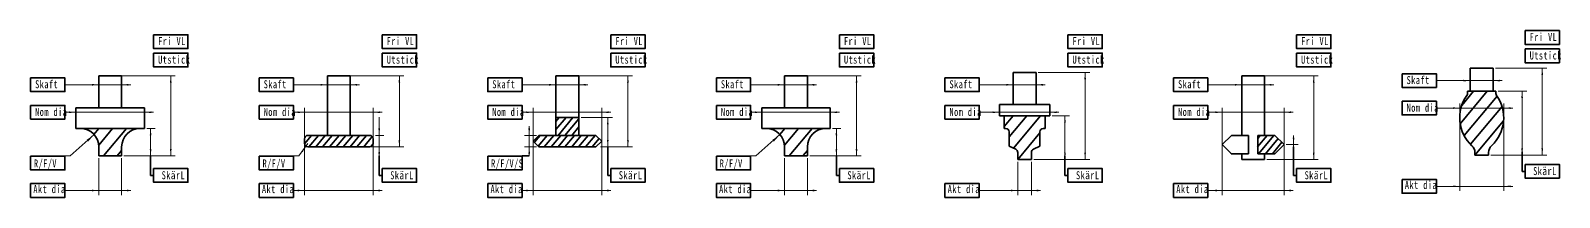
# Model space of a CAD drawing. Header units: millimetres. Extents: x -821 to 547, y -5 to 68.
# Drawn here: x -121 to 547, y -5 to 68 of the extents above; entities that cross this region are included whole.
import ezdxf

# ---------------------------------------------------------------- set-up
doc = ezdxf.new("R2010")
doc.units = ezdxf.units.MM
doc.layers.get('0').update_dxf_attribs({"lineweight": 35})
doc.layers.add('Dimension Layer', color=3, linetype='Continuous', lineweight=18)
doc.layers.add('Thick Solid Layer', color=7, linetype='Continuous', lineweight=35)
doc.styles.get("Standard").update_dxf_attribs({"font": '', "width": 0.667})
doc.styles.get('Standard').set_extended_font_data('simsun')
doc.dimstyles.get("Standard").update_dxf_attribs({"dimtxt": 3.5, "dimasz": 4, "dimexe": 2, "dimexo": 0, "dimtad": 1, "dimdsep": 46, "dimtxsty": 'Standard', "dimblk": '_CAXARROW', "dimcen": 0, "dimdle": 8, "dimazin": 2, "dimtfac": 0.707107, "dimtdec": 3, "dimtmove": 2, "dimatfit": 3, "dimfxl": 1, "dimfrac": 2, "dimtolj": 1, "dimarcsym": 1})

# ---------------------------------------------------------------- blocks, each defined once
blk = doc.blocks.new('*X2')
at = {"layer": 'Dimension Layer'}
for points in [[(-60.03, 48.24), (-59.65, 45.24), (-60.4, 45.24)], [(-60.03, 13.24), (-59.65, 16.24), (-60.4, 16.24)]]:
    blk.add_hatch(color=0, dxfattribs=at).paths.add_polyline_path(points, flags=0)
at = {"layer": 'Dimension Layer', "color": 0}
for p, q in [((-81.37, 48.24), (-58.03, 48.24)), ((-60.03, 48.24), (-60.03, 13.24)), ((-80.37, 13.24), (-58.03, 13.24))]:
    blk.add_line(p, q, dxfattribs=at)
at = {"layer": 'Dimension Layer', "color": 0, "insert": (-60.65, 44.93), "char_height": 3.5, "width": 7, "attachment_point": 5, "rotation": 90, "line_spacing_factor": 1.15057}
blk.add_mtext('\\T1.1; ', dxfattribs=at)
blk = doc.blocks.new('_CAXARROW')
blk.add_hatch(color=0).paths.add_polyline_path([(0, 0), (-1, 0.125), (-1, -0.125)], flags=0)
blk = doc.blocks.new('*X3')
at = {"layer": 'Dimension Layer'}
for points in [[(-91.52, 44.33), (-94.52, 44.7), (-94.52, 43.95)], [(-81.52, 44.33), (-78.52, 44.7), (-78.52, 43.95)]]:
    blk.add_hatch(color=0, dxfattribs=at).paths.add_polyline_path(points, flags=0)
at = {"layer": 'Dimension Layer', "color": 0}
for p, q in [((-106.36, 44.33), (-77.52, 44.33)), ((-91.52, 40.64), (-91.52, 46.33)), ((-81.52, 40.64), (-81.52, 46.33))]:
    blk.add_line(p, q, dxfattribs=at)
at = {"layer": 'Dimension Layer', "color": 0, "insert": (-106.36, 44.95), "char_height": 3.5, "width": 7, "attachment_point": 5, "line_spacing_factor": 1.15057}
blk.add_mtext('\\T1.1; ', dxfattribs=at)
blk = doc.blocks.new('*X4')
at = {"layer": 'Dimension Layer'}
for points in [[(-91.52, -1.84), (-94.52, -1.46), (-94.52, -2.21)], [(-81.52, -1.84), (-78.52, -1.46), (-78.52, -2.21)]]:
    blk.add_hatch(color=0, dxfattribs=at).paths.add_polyline_path(points, flags=0)
at = {"layer": 'Dimension Layer', "color": 0}
for p, q in [((-91.52, 12.24), (-91.52, -3.84)), ((-81.52, 12.24), (-81.52, -3.84)), ((-106.36, -1.84), (-77.52, -1.84))]:
    blk.add_line(p, q, dxfattribs=at)
at = {"layer": 'Dimension Layer', "color": 0, "insert": (-106.36, -1.21), "char_height": 3.5, "width": 7, "attachment_point": 5, "line_spacing_factor": 1.15057}
blk.add_mtext('\\T1.1; ', dxfattribs=at)
blk = doc.blocks.new('*X5')
at = {"layer": 'Dimension Layer'}
for points in [[(-68.85, 25.24), (-69.22, 22.24), (-68.47, 22.24)], [(-68.85, 13.24), (-69.22, 16.24), (-68.47, 16.24)]]:
    blk.add_hatch(color=0, dxfattribs=at).paths.add_polyline_path(points, flags=0)
at = {"layer": 'Dimension Layer', "color": 0}
for p, q in [((-70.52, 25.24), (-66.85, 25.24)), ((-68.85, 13.24), (-68.85, 25.24)), ((-80.52, 13.24), (-66.85, 13.24))]:
    blk.add_line(p, q, dxfattribs=at)
at = {"layer": 'Dimension Layer', "color": 0, "insert": (-69.47, 19.24), "char_height": 3.5, "width": 7, "attachment_point": 5, "rotation": 90, "line_spacing_factor": 1.15057}
blk.add_mtext('\\T1.1; ', dxfattribs=at)
blk = doc.blocks.new('*X11')
at = {"layer": 'Dimension Layer'}
for points in [[(-101.52, 32.33), (-104.52, 32.7), (-104.52, 31.95)], [(-71.52, 32.33), (-68.52, 32.7), (-68.52, 31.95)]]:
    blk.add_hatch(color=0, dxfattribs=at).paths.add_polyline_path(points, flags=0)
at = {"layer": 'Dimension Layer', "color": 0}
for p, q in [((-101.52, 31.24), (-101.52, 34.33)), ((-71.52, 31.24), (-71.52, 34.33)), ((-106.36, 32.33), (-67.52, 32.33))]:
    blk.add_line(p, q, dxfattribs=at)
at = {"layer": 'Dimension Layer', "color": 0, "insert": (-106.36, 32.95), "char_height": 3.5, "width": 7, "attachment_point": 5, "line_spacing_factor": 1.15057}
blk.add_mtext('\\T1.1; ', dxfattribs=at)
blk = doc.blocks.new('*X12')
at = {"layer": 'Dimension Layer'}
blk.add_hatch(color=0, dxfattribs=at).paths.add_polyline_path([(-93.53, 22.55), (-96.19, 19.52), (-96.85, 20.27)], flags=0)
at = {"layer": 'Dimension Layer', "color": 0}
for p, q in [((-93.53, 22.55), (-104.03, 13.24)), ((-104.03, 13.24), (-106.37, 13.24))]:
    blk.add_line(p, q, dxfattribs=at)
blk = doc.blocks.new('*X13')
at = {"layer": 'Dimension Layer'}
for points in [[(39.97, 48.24), (40.35, 45.24), (39.6, 45.24)], [(39.97, 17.24), (40.35, 20.24), (39.6, 20.24)]]:
    blk.add_hatch(color=0, dxfattribs=at).paths.add_polyline_path(points, flags=0)
at = {"layer": 'Dimension Layer', "color": 0}
for p, q in [((18.63, 48.24), (41.97, 48.24)), ((39.97, 48.24), (39.97, 17.24)), ((27.98, 17.24), (41.97, 17.24))]:
    blk.add_line(p, q, dxfattribs=at)
at = {"layer": 'Dimension Layer', "color": 0, "insert": (39.35, 44.93), "char_height": 3.5, "width": 7, "attachment_point": 5, "rotation": 90, "line_spacing_factor": 1.15057}
blk.add_mtext('\\T1.1; ', dxfattribs=at)
blk = doc.blocks.new('*X14')
at = {"layer": 'Dimension Layer'}
for points in [[(8.48, 44.33), (5.48, 44.7), (5.48, 43.95)], [(18.48, 44.33), (21.48, 44.7), (21.48, 43.95)]]:
    blk.add_hatch(color=0, dxfattribs=at).paths.add_polyline_path(points, flags=0)
at = {"layer": 'Dimension Layer', "color": 0}
for p, q in [((-6.36, 44.33), (22.48, 44.33)), ((8.48, 40.64), (8.48, 46.33)), ((18.48, 40.64), (18.48, 46.33))]:
    blk.add_line(p, q, dxfattribs=at)
at = {"layer": 'Dimension Layer', "color": 0, "insert": (-6.36, 44.95), "char_height": 3.5, "width": 7, "attachment_point": 5, "line_spacing_factor": 1.15057}
blk.add_mtext('\\T1.1; ', dxfattribs=at)
blk = doc.blocks.new('*X15')
at = {"layer": 'Dimension Layer'}
for points in [[(31.15, 22.24), (30.78, 25.24), (31.53, 25.24)], [(31.15, 17.24), (30.78, 14.24), (31.53, 14.24)]]:
    blk.add_hatch(color=0, dxfattribs=at).paths.add_polyline_path(points, flags=0)
at = {"layer": 'Dimension Layer', "color": 0}
for p, q in [((31.15, 9.24), (31.15, 30.24)), ((29.48, 22.24), (33.15, 22.24)), ((27.98, 17.24), (33.15, 17.24))]:
    blk.add_line(p, q, dxfattribs=at)
at = {"layer": 'Dimension Layer', "color": 0, "insert": (30.53, 19.74), "char_height": 3.5, "width": 7, "attachment_point": 5, "rotation": 90, "line_spacing_factor": 1.15057}
blk.add_mtext('\\T1.1; ', dxfattribs=at)
blk = doc.blocks.new('*X16')
at = {"layer": 'Dimension Layer'}
for points in [[(-1.52, 32.33), (-4.52, 32.7), (-4.52, 31.95)], [(28.48, 32.33), (31.48, 32.7), (31.48, 31.95)]]:
    blk.add_hatch(color=0, dxfattribs=at).paths.add_polyline_path(points, flags=0)
at = {"layer": 'Dimension Layer', "color": 0}
for p, q in [((-1.52, 17.74), (-1.52, 34.33)), ((28.48, 17.74), (28.48, 34.33)), ((-6.36, 32.33), (32.48, 32.33))]:
    blk.add_line(p, q, dxfattribs=at)
at = {"layer": 'Dimension Layer', "color": 0, "insert": (-6.36, 32.95), "char_height": 3.5, "width": 7, "attachment_point": 5, "line_spacing_factor": 1.15057}
blk.add_mtext('\\T1.1; ', dxfattribs=at)
blk = doc.blocks.new('*X18')
at = {"layer": 'Dimension Layer'}
for points in [[(-1.52, -1.84), (-4.52, -1.46), (-4.52, -2.21)], [(28.48, -1.84), (31.48, -1.46), (31.48, -2.21)]]:
    blk.add_hatch(color=0, dxfattribs=at).paths.add_polyline_path(points, flags=0)
at = {"layer": 'Dimension Layer', "color": 0}
for p, q in [((-1.52, 17.74), (-1.52, -3.84)), ((28.48, 17.74), (28.48, -3.84)), ((-6.36, -1.84), (32.48, -1.84))]:
    blk.add_line(p, q, dxfattribs=at)
at = {"layer": 'Dimension Layer', "color": 0, "insert": (-6.36, -1.21), "char_height": 3.5, "width": 7, "attachment_point": 5, "line_spacing_factor": 1.15057}
blk.add_mtext('\\T1.1; ', dxfattribs=at)
blk = doc.blocks.new('*X19')
at = {"layer": 'Dimension Layer'}
blk.add_hatch(color=0, dxfattribs=at).paths.add_polyline_path([(-0.89, 17.52), (-2.95, 15.31), (-2.34, 14.87)], flags=0)
at = {"layer": 'Dimension Layer', "color": 0}
for q in [(-0.02, 18.74), (-6.3, 13.24)]:
    blk.add_line((-3.97, 13.24), q, dxfattribs=at)
blk = doc.blocks.new('*X20')
at = {"layer": 'Dimension Layer'}
for points in [[(139.97, 48.24), (140.35, 45.24), (139.6, 45.24)], [(139.97, 17.24), (140.35, 20.24), (139.6, 20.24)]]:
    blk.add_hatch(color=0, dxfattribs=at).paths.add_polyline_path(points, flags=0)
at = {"layer": 'Dimension Layer', "color": 0}
for p, q in [((118.63, 48.24), (141.97, 48.24)), ((139.97, 48.24), (139.97, 17.24)), ((127.98, 17.24), (141.97, 17.24))]:
    blk.add_line(p, q, dxfattribs=at)
at = {"layer": 'Dimension Layer', "color": 0, "insert": (139.35, 44.93), "char_height": 3.5, "width": 7, "attachment_point": 5, "rotation": 90, "line_spacing_factor": 1.15057}
blk.add_mtext('\\T1.1; ', dxfattribs=at)
blk = doc.blocks.new('*X21')
at = {"layer": 'Dimension Layer'}
for points in [[(108.48, 44.33), (105.48, 44.7), (105.48, 43.95)], [(118.48, 44.33), (121.48, 44.7), (121.48, 43.95)]]:
    blk.add_hatch(color=0, dxfattribs=at).paths.add_polyline_path(points, flags=0)
at = {"layer": 'Dimension Layer', "color": 0}
for p, q in [((93.64, 44.33), (122.48, 44.33)), ((108.48, 40.64), (108.48, 46.33)), ((118.48, 40.64), (118.48, 46.33))]:
    blk.add_line(p, q, dxfattribs=at)
at = {"layer": 'Dimension Layer', "color": 0, "insert": (93.64, 44.95), "char_height": 3.5, "width": 7, "attachment_point": 5, "line_spacing_factor": 1.15057}
blk.add_mtext('\\T1.1; ', dxfattribs=at)
blk = doc.blocks.new('*X22')
at = {"layer": 'Dimension Layer'}
for points in [[(131.15, 30.03), (130.78, 27.03), (131.53, 27.03)], [(131.15, 17.24), (130.78, 20.24), (131.53, 20.24)]]:
    blk.add_hatch(color=0, dxfattribs=at).paths.add_polyline_path(points, flags=0)
at = {"layer": 'Dimension Layer', "color": 0}
for p, q in [((119.48, 30.03), (133.15, 30.03)), ((131.15, 17.24), (131.15, 30.03)), ((127.98, 17.24), (133.15, 17.24))]:
    blk.add_line(p, q, dxfattribs=at)
at = {"layer": 'Dimension Layer', "color": 0, "insert": (130.53, 23.63), "char_height": 3.5, "width": 7, "attachment_point": 5, "rotation": 90, "line_spacing_factor": 1.15057}
blk.add_mtext('\\T1.1; ', dxfattribs=at)
blk = doc.blocks.new('*X23')
at = {"layer": 'Dimension Layer'}
for points in [[(98.48, 32.33), (95.48, 32.7), (95.48, 31.95)], [(128.48, 32.33), (131.48, 32.7), (131.48, 31.95)]]:
    blk.add_hatch(color=0, dxfattribs=at).paths.add_polyline_path(points, flags=0)
at = {"layer": 'Dimension Layer', "color": 0}
for p, q in [((98.48, 16.74), (98.48, 34.33)), ((128.48, 16.74), (128.48, 34.33)), ((93.64, 32.33), (132.48, 32.33))]:
    blk.add_line(p, q, dxfattribs=at)
at = {"layer": 'Dimension Layer', "color": 0, "insert": (93.64, 32.95), "char_height": 3.5, "width": 7, "attachment_point": 5, "line_spacing_factor": 1.15057}
blk.add_mtext('\\T1.1; ', dxfattribs=at)
blk = doc.blocks.new('*X24')
at = {"layer": 'Dimension Layer'}
for points in [[(98.48, -1.84), (95.48, -1.46), (95.48, -2.21)], [(128.48, -1.84), (131.48, -1.46), (131.48, -2.21)]]:
    blk.add_hatch(color=0, dxfattribs=at).paths.add_polyline_path(points, flags=0)
at = {"layer": 'Dimension Layer', "color": 0}
for p, q in [((98.48, 18.74), (98.48, -3.84)), ((128.48, 18.74), (128.48, -3.84)), ((93.64, -1.84), (132.48, -1.84))]:
    blk.add_line(p, q, dxfattribs=at)
at = {"layer": 'Dimension Layer', "color": 0, "insert": (93.64, -1.21), "char_height": 3.5, "width": 7, "attachment_point": 5, "line_spacing_factor": 1.15057}
blk.add_mtext('\\T1.1; ', dxfattribs=at)
blk = doc.blocks.new('*X25')
at = {"layer": 'Dimension Layer'}
for points in [[(96.78, 22.24), (96.41, 25.24), (97.16, 25.24)], [(96.78, 17.24), (96.41, 14.24), (97.16, 14.24)]]:
    blk.add_hatch(color=0, dxfattribs=at).paths.add_polyline_path(points, flags=0)
at = {"layer": 'Dimension Layer', "color": 0}
for p, q in [((99.98, 22.24), (94.78, 22.24)), ((96.78, 13.24), (96.78, 26.24)), ((99.98, 17.24), (94.78, 17.24))]:
    blk.add_line(p, q, dxfattribs=at)
at = {"layer": 'Dimension Layer', "color": 0, "insert": (96.16, 19.74), "char_height": 3.5, "width": 7, "attachment_point": 5, "rotation": 90, "line_spacing_factor": 1.15057}
blk.add_mtext('\\T1.1; ', dxfattribs=at)
blk = doc.blocks.new('*X50')
at = {"layer": 'Dimension Layer'}
for points in [[(239.97, 48.24), (240.35, 45.24), (239.6, 45.24)], [(239.97, 13.24), (240.35, 16.24), (239.6, 16.24)]]:
    blk.add_hatch(color=0, dxfattribs=at).paths.add_polyline_path(points, flags=0)
at = {"layer": 'Dimension Layer', "color": 0}
for p, q in [((218.63, 48.24), (241.97, 48.24)), ((239.97, 48.24), (239.97, 13.24)), ((219.63, 13.24), (241.97, 13.24))]:
    blk.add_line(p, q, dxfattribs=at)
at = {"layer": 'Dimension Layer', "color": 0, "insert": (239.35, 44.93), "char_height": 3.5, "width": 7, "attachment_point": 5, "rotation": 90, "line_spacing_factor": 1.15057}
blk.add_mtext('\\T1.1; ', dxfattribs=at)
blk = doc.blocks.new('*X51')
at = {"layer": 'Dimension Layer'}
for points in [[(208.48, 44.33), (205.48, 44.7), (205.48, 43.95)], [(218.48, 44.33), (221.48, 44.7), (221.48, 43.95)]]:
    blk.add_hatch(color=0, dxfattribs=at).paths.add_polyline_path(points, flags=0)
at = {"layer": 'Dimension Layer', "color": 0}
for p, q in [((193.64, 44.33), (222.48, 44.33)), ((208.48, 40.64), (208.48, 46.33)), ((218.48, 40.64), (218.48, 46.33))]:
    blk.add_line(p, q, dxfattribs=at)
at = {"layer": 'Dimension Layer', "color": 0, "insert": (193.64, 44.95), "char_height": 3.5, "width": 7, "attachment_point": 5, "line_spacing_factor": 1.15057}
blk.add_mtext('\\T1.1; ', dxfattribs=at)
blk = doc.blocks.new('*X52')
at = {"layer": 'Dimension Layer'}
for points in [[(208.48, -1.84), (205.48, -1.46), (205.48, -2.21)], [(218.48, -1.84), (221.48, -1.46), (221.48, -2.21)]]:
    blk.add_hatch(color=0, dxfattribs=at).paths.add_polyline_path(points, flags=0)
at = {"layer": 'Dimension Layer', "color": 0}
for p, q in [((208.48, 12.24), (208.48, -3.84)), ((218.48, 12.24), (218.48, -3.84)), ((193.64, -1.84), (222.48, -1.84))]:
    blk.add_line(p, q, dxfattribs=at)
at = {"layer": 'Dimension Layer', "color": 0, "insert": (193.64, -1.21), "char_height": 3.5, "width": 7, "attachment_point": 5, "line_spacing_factor": 1.15057}
blk.add_mtext('\\T1.1; ', dxfattribs=at)
blk = doc.blocks.new('*X53')
at = {"layer": 'Dimension Layer'}
for points in [[(231.15, 25.24), (230.78, 22.24), (231.53, 22.24)], [(231.15, 13.24), (230.78, 16.24), (231.53, 16.24)]]:
    blk.add_hatch(color=0, dxfattribs=at).paths.add_polyline_path(points, flags=0)
at = {"layer": 'Dimension Layer', "color": 0}
for p, q in [((229.48, 25.24), (233.15, 25.24)), ((231.15, 13.24), (231.15, 25.24)), ((219.48, 13.24), (233.15, 13.24))]:
    blk.add_line(p, q, dxfattribs=at)
at = {"layer": 'Dimension Layer', "color": 0, "insert": (230.53, 19.24), "char_height": 3.5, "width": 7, "attachment_point": 5, "rotation": 90, "line_spacing_factor": 1.15057}
blk.add_mtext('\\T1.1; ', dxfattribs=at)
blk = doc.blocks.new('*X54')
at = {"layer": 'Dimension Layer'}
for points in [[(198.48, 32.33), (195.48, 32.7), (195.48, 31.95)], [(228.48, 32.33), (231.48, 32.7), (231.48, 31.95)]]:
    blk.add_hatch(color=0, dxfattribs=at).paths.add_polyline_path(points, flags=0)
at = {"layer": 'Dimension Layer', "color": 0}
for p, q in [((198.48, 31.24), (198.48, 34.33)), ((228.48, 31.24), (228.48, 34.33)), ((193.64, 32.33), (232.48, 32.33))]:
    blk.add_line(p, q, dxfattribs=at)
at = {"layer": 'Dimension Layer', "color": 0, "insert": (193.64, 32.95), "char_height": 3.5, "width": 7, "attachment_point": 5, "line_spacing_factor": 1.15057}
blk.add_mtext('\\T1.1; ', dxfattribs=at)
blk = doc.blocks.new('*X55')
at = {"layer": 'Dimension Layer'}
blk.add_hatch(color=0, dxfattribs=at).paths.add_polyline_path([(206.47, 22.55), (203.81, 19.52), (203.15, 20.27)], flags=0)
at = {"layer": 'Dimension Layer', "color": 0}
for p, q in [((206.47, 22.55), (195.97, 13.24)), ((195.97, 13.24), (193.63, 13.24))]:
    blk.add_line(p, q, dxfattribs=at)
blk = doc.blocks.new('*X68')
at = {"layer": 'Dimension Layer'}
for points in [[(339.97, 49.74), (340.35, 46.74), (339.6, 46.74)], [(339.97, 11.74), (340.35, 14.74), (339.6, 14.74)]]:
    blk.add_hatch(color=0, dxfattribs=at).paths.add_polyline_path(points, flags=0)
at = {"layer": 'Dimension Layer', "color": 0}
for p, q in [((319.48, 49.74), (341.97, 49.74)), ((339.97, 49.74), (339.97, 11.74)), ((317.48, 11.74), (341.97, 11.74))]:
    blk.add_line(p, q, dxfattribs=at)
at = {"layer": 'Dimension Layer', "color": 0, "insert": (339.35, 44.93), "char_height": 3.5, "width": 7, "attachment_point": 5, "rotation": 90, "line_spacing_factor": 1.15057}
blk.add_mtext('\\T1.1; ', dxfattribs=at)
blk = doc.blocks.new('*X69')
at = {"layer": 'Dimension Layer'}
for points in [[(308.48, 44.33), (305.48, 44.7), (305.48, 43.95)], [(318.48, 44.33), (321.48, 44.7), (321.48, 43.95)]]:
    blk.add_hatch(color=0, dxfattribs=at).paths.add_polyline_path(points, flags=0)
at = {"layer": 'Dimension Layer', "color": 0}
for p, q in [((293.64, 44.33), (322.48, 44.33)), ((308.48, 40.64), (308.48, 46.33)), ((318.48, 40.64), (318.48, 46.33))]:
    blk.add_line(p, q, dxfattribs=at)
at = {"layer": 'Dimension Layer', "color": 0, "insert": (293.64, 44.95), "char_height": 3.5, "width": 7, "attachment_point": 5, "line_spacing_factor": 1.15057}
blk.add_mtext('\\T1.1; ', dxfattribs=at)
blk = doc.blocks.new('*X70')
at = {"layer": 'Dimension Layer'}
for points in [[(310.48, -1.84), (307.48, -1.46), (307.48, -2.21)], [(316.48, -1.84), (319.48, -1.46), (319.48, -2.21)]]:
    blk.add_hatch(color=0, dxfattribs=at).paths.add_polyline_path(points, flags=0)
at = {"layer": 'Dimension Layer', "color": 0}
for p, q in [((310.48, 10.74), (310.48, -3.84)), ((316.48, 10.74), (316.48, -3.84)), ((293.64, -1.84), (320.48, -1.84))]:
    blk.add_line(p, q, dxfattribs=at)
at = {"layer": 'Dimension Layer', "color": 0, "insert": (293.64, -1.21), "char_height": 3.5, "width": 7, "attachment_point": 5, "line_spacing_factor": 1.15057}
blk.add_mtext('\\T1.1; ', dxfattribs=at)
blk = doc.blocks.new('*X71')
at = {"layer": 'Dimension Layer'}
for points in [[(331.15, 30.74), (330.78, 27.74), (331.53, 27.74)], [(331.15, 11.74), (330.78, 14.74), (331.53, 14.74)]]:
    blk.add_hatch(color=0, dxfattribs=at).paths.add_polyline_path(points, flags=0)
at = {"layer": 'Dimension Layer', "color": 0}
for p, q in [((325.48, 30.74), (333.15, 30.74)), ((331.15, 11.74), (331.15, 30.74)), ((317.48, 11.74), (333.15, 11.74))]:
    blk.add_line(p, q, dxfattribs=at)
at = {"layer": 'Dimension Layer', "color": 0, "insert": (330.53, 21.24), "char_height": 3.5, "width": 7, "attachment_point": 5, "rotation": 90, "line_spacing_factor": 1.15057}
blk.add_mtext('\\T1.1; ', dxfattribs=at)
blk = doc.blocks.new('*X72')
at = {"layer": 'Dimension Layer'}
for points in [[(302.48, 32.33), (299.48, 32.7), (299.48, 31.95)], [(324.48, 32.33), (327.48, 32.7), (327.48, 31.95)]]:
    blk.add_hatch(color=0, dxfattribs=at).paths.add_polyline_path(points, flags=0)
at = {"layer": 'Dimension Layer', "color": 0}
for p, q in [((302.48, 32.74), (302.48, 34.33)), ((324.48, 32.74), (324.48, 34.33)), ((293.64, 32.33), (328.48, 32.33))]:
    blk.add_line(p, q, dxfattribs=at)
at = {"layer": 'Dimension Layer', "color": 0, "insert": (293.64, 32.95), "char_height": 3.5, "width": 7, "attachment_point": 5, "line_spacing_factor": 1.15057}
blk.add_mtext('\\T1.1; ', dxfattribs=at)
blk = doc.blocks.new('*X73')
at = {"layer": 'Dimension Layer'}
for points in [[(539.96, 51.56), (540.33, 48.56), (539.58, 48.56)], [(539.96, 13.56), (540.33, 16.56), (539.58, 16.56)]]:
    blk.add_hatch(color=0, dxfattribs=at).paths.add_polyline_path(points, flags=0)
at = {"layer": 'Dimension Layer', "color": 0}
for p, q in [((519.47, 51.56), (541.96, 51.56)), ((539.96, 51.56), (539.96, 13.56)), ((517.47, 13.56), (541.96, 13.56))]:
    blk.add_line(p, q, dxfattribs=at)
at = {"layer": 'Dimension Layer', "color": 0, "insert": (539.33, 46.74), "char_height": 3.5, "width": 7, "attachment_point": 5, "rotation": 90, "line_spacing_factor": 1.15057}
blk.add_mtext('\\T1.1; ', dxfattribs=at)
blk = doc.blocks.new('*X74')
at = {"layer": 'Dimension Layer'}
for points in [[(508.47, 46.15), (505.47, 46.52), (505.47, 45.77)], [(518.47, 46.15), (521.47, 46.52), (521.47, 45.77)]]:
    blk.add_hatch(color=0, dxfattribs=at).paths.add_polyline_path(points, flags=0)
at = {"layer": 'Dimension Layer', "color": 0}
for p, q in [((508.47, 42.46), (508.47, 48.15)), ((518.47, 42.46), (518.47, 48.15)), ((493.63, 46.15), (522.47, 46.15))]:
    blk.add_line(p, q, dxfattribs=at)
at = {"layer": 'Dimension Layer', "color": 0, "insert": (493.63, 46.77), "char_height": 3.5, "width": 7, "attachment_point": 5, "line_spacing_factor": 1.15057}
blk.add_mtext('\\T1.1; ', dxfattribs=at)
blk = doc.blocks.new('*X75')
at = {"layer": 'Dimension Layer'}
for points in [[(503.83, -0.02), (500.83, 0.36), (500.83, -0.39)], [(523.11, -0.02), (526.11, 0.36), (526.11, -0.39)]]:
    blk.add_hatch(color=0, dxfattribs=at).paths.add_polyline_path(points, flags=0)
at = {"layer": 'Dimension Layer', "color": 0}
for p, q in [((503.83, 28.95), (503.83, -2.02)), ((523.11, 28.95), (523.11, -2.02)), ((493.63, -0.02), (527.11, -0.02))]:
    blk.add_line(p, q, dxfattribs=at)
at = {"layer": 'Dimension Layer', "color": 0, "insert": (493.63, 0.61), "char_height": 3.5, "width": 7, "attachment_point": 5, "line_spacing_factor": 1.15057}
blk.add_mtext('\\T1.1; ', dxfattribs=at)
blk = doc.blocks.new('*X76')
at = {"layer": 'Dimension Layer'}
for points in [[(531.14, 41.51), (530.76, 38.51), (531.51, 38.51)], [(531.14, 13.56), (530.76, 16.56), (531.51, 16.56)]]:
    blk.add_hatch(color=0, dxfattribs=at).paths.add_polyline_path(points, flags=0)
at = {"layer": 'Dimension Layer', "color": 0}
for p, q in [((520.68, 41.51), (533.14, 41.51)), ((531.14, 13.56), (531.14, 41.51)), ((517.47, 13.56), (533.14, 13.56))]:
    blk.add_line(p, q, dxfattribs=at)
at = {"layer": 'Dimension Layer', "color": 0, "insert": (530.51, 27.53), "char_height": 3.5, "width": 7, "attachment_point": 5, "rotation": 90, "line_spacing_factor": 1.15057}
blk.add_mtext('\\T1.1; ', dxfattribs=at)
blk = doc.blocks.new('*X77')
at = {"layer": 'Dimension Layer'}
for points in [[(503.83, 34.15), (500.83, 34.52), (500.83, 33.77)], [(523.11, 34.15), (526.11, 34.52), (526.11, 33.77)]]:
    blk.add_hatch(color=0, dxfattribs=at).paths.add_polyline_path(points, flags=0)
at = {"layer": 'Dimension Layer', "color": 0}
for p, q in [((493.63, 34.15), (527.11, 34.15)), ((503.83, 26.95), (503.83, 36.15)), ((523.11, 25.95), (523.11, 36.15))]:
    blk.add_line(p, q, dxfattribs=at)
at = {"layer": 'Dimension Layer', "color": 0, "insert": (493.63, 34.77), "char_height": 3.5, "width": 7, "attachment_point": 5, "line_spacing_factor": 1.15057}
blk.add_mtext('\\T1.1; ', dxfattribs=at)
blk = doc.blocks.new('*X78')
at = {"layer": 'Dimension Layer'}
for points in [[(439.97, 48.24), (440.35, 45.24), (439.6, 45.24)], [(439.97, 11.74), (440.35, 14.74), (439.6, 14.74)]]:
    blk.add_hatch(color=0, dxfattribs=at).paths.add_polyline_path(points, flags=0)
at = {"layer": 'Dimension Layer', "color": 0}
for p, q in [((418.63, 48.24), (441.97, 48.24)), ((439.97, 48.24), (439.97, 11.74)), ((419.48, 11.74), (441.97, 11.74))]:
    blk.add_line(p, q, dxfattribs=at)
at = {"layer": 'Dimension Layer', "color": 0, "insert": (439.35, 44.93), "char_height": 3.5, "width": 7, "attachment_point": 5, "rotation": 90, "line_spacing_factor": 1.15057}
blk.add_mtext('\\T1.1; ', dxfattribs=at)
blk = doc.blocks.new('*X79')
at = {"layer": 'Dimension Layer'}
for points in [[(408.48, 44.33), (405.48, 44.7), (405.48, 43.95)], [(418.48, 44.33), (421.48, 44.7), (421.48, 43.95)]]:
    blk.add_hatch(color=0, dxfattribs=at).paths.add_polyline_path(points, flags=0)
at = {"layer": 'Dimension Layer', "color": 0}
for p, q in [((393.64, 44.33), (422.48, 44.33)), ((408.48, 40.64), (408.48, 46.33)), ((418.48, 40.64), (418.48, 46.33))]:
    blk.add_line(p, q, dxfattribs=at)
at = {"layer": 'Dimension Layer', "color": 0, "insert": (393.64, 44.95), "char_height": 3.5, "width": 7, "attachment_point": 5, "line_spacing_factor": 1.15057}
blk.add_mtext('\\T1.1; ', dxfattribs=at)
blk = doc.blocks.new('*X80')
at = {"layer": 'Dimension Layer'}
for points in [[(431.15, 18.24), (430.78, 21.24), (431.53, 21.24)], [(431.15, 11.74), (430.78, 8.74), (431.53, 8.74)]]:
    blk.add_hatch(color=0, dxfattribs=at).paths.add_polyline_path(points, flags=0)
at = {"layer": 'Dimension Layer', "color": 0}
for p, q in [((431.15, 7.74), (431.15, 22.24)), ((427.98, 18.24), (433.15, 18.24)), ((419.48, 11.74), (433.15, 11.74))]:
    blk.add_line(p, q, dxfattribs=at)
at = {"layer": 'Dimension Layer', "color": 0, "insert": (430.53, 14.99), "char_height": 3.5, "width": 7, "attachment_point": 5, "rotation": 90, "line_spacing_factor": 1.15057}
blk.add_mtext('\\T1.1; ', dxfattribs=at)
blk = doc.blocks.new('*X81')
at = {"layer": 'Dimension Layer'}
for points in [[(399.98, 32.33), (396.98, 32.7), (396.98, 31.95)], [(426.98, 32.33), (429.98, 32.7), (429.98, 31.95)]]:
    blk.add_hatch(color=0, dxfattribs=at).paths.add_polyline_path(points, flags=0)
at = {"layer": 'Dimension Layer', "color": 0}
for p, q in [((399.98, 15.24), (399.98, 34.33)), ((426.98, 15.24), (426.98, 34.33)), ((393.64, 32.33), (430.98, 32.33))]:
    blk.add_line(p, q, dxfattribs=at)
at = {"layer": 'Dimension Layer', "color": 0, "insert": (393.64, 32.95), "char_height": 3.5, "width": 7, "attachment_point": 5, "line_spacing_factor": 1.15057}
blk.add_mtext('\\T1.1; ', dxfattribs=at)
blk = doc.blocks.new('*X82')
at = {"layer": 'Dimension Layer'}
for points in [[(399.98, -1.84), (396.98, -1.46), (396.98, -2.21)], [(426.98, -1.84), (429.98, -1.46), (429.98, -2.21)]]:
    blk.add_hatch(color=0, dxfattribs=at).paths.add_polyline_path(points, flags=0)
at = {"layer": 'Dimension Layer', "color": 0}
for p, q in [((399.98, 17.24), (399.98, -3.84)), ((426.98, 17.24), (426.98, -3.84)), ((393.64, -1.84), (430.98, -1.84))]:
    blk.add_line(p, q, dxfattribs=at)
at = {"layer": 'Dimension Layer', "color": 0, "insert": (393.64, -1.21), "char_height": 3.5, "width": 7, "attachment_point": 5, "line_spacing_factor": 1.15057}
blk.add_mtext('\\T1.1; ', dxfattribs=at)

msp = doc.modelspace()

# ---------------------------------------------------------------- linework, layer by layer
at = {"layer": 'Thick Solid Layer'}
for p, q in [((-91.515, 48.242), (-81.515, 48.242)), ((-91.515, 48.242), (-91.515, 34.242)), ((-81.515, 48.242), (-81.515, 34.242)), ((8.485, 48.242), (18.485, 48.242)), ((8.485, 48.242), (8.485, 22.242)), ((18.485, 48.242), (18.485, 22.242)), ((108.485, 48.242), (118.485, 48.242)), ((108.485, 48.242), (108.485, 22.242)), ((118.485, 48.242), (118.485, 22.242)), ((208.485, 48.242), (218.485, 48.242)), ((208.485, 48.242), (208.485, 34.242)), ((218.485, 48.242), (218.485, 34.242)), ((308.485, 49.742), (318.485, 49.742)), ((308.485, 49.742), (308.485, 35.742)), ((318.485, 49.742), (318.485, 35.742)), ((408.485, 48.242), (418.485, 48.242)), ((408.485, 48.242), (408.485, 22.242)), ((418.485, 48.242), (418.485, 22.242)), ((508.468, 51.56), (518.468, 51.56)), ((508.468, 51.56), (508.468, 41.509)), ((518.468, 51.56), (518.468, 41.509)), ((515.92, 41.509), (504.035, 27.345)), ((509.92, 41.509), (504.708, 35.297)), ((519.679, 41.509), (507.257, 41.509)), ((507.257, 40.588), (507.257, 41.509)), ((519.679, 40.588), (519.679, 41.509)), ((-101.515, 34.242), (-71.515, 34.242)), ((-101.515, 25.242), (-101.515, 34.242)), ((-71.515, 25.242), (-71.515, 34.242)), ((198.485, 34.242), (228.485, 34.242)), ((198.485, 25.242), (198.485, 34.242)), ((228.485, 25.242), (228.485, 34.242)), ((302.485, 35.742), (324.485, 35.742)), ((302.485, 30.742), (302.485, 35.742)), ((324.485, 30.742), (324.485, 35.742)), ((520.167, 39.42), (505.729, 22.214)), ((522.362, 34.885), (508.499, 18.364)), ((108.485, 30.027), (118.485, 30.027)), ((112.917, 30.027), (108.485, 24.745)), ((109.917, 30.027), (108.485, 28.32)), ((115.917, 30.027), (109.385, 22.242)), ((118.485, 29.512), (112.385, 22.242)), ((302.485, 30.742), (324.485, 30.742)), ((308.427, 30.742), (304.485, 26.043)), ((304.485, 25.242), (304.485, 30.742)), ((314.427, 30.742), (306.783, 21.632)), ((320.427, 30.742), (308.599, 16.646)), ((322.485, 25.242), (322.485, 30.742)), ((523.047, 28.551), (510.468, 13.56)), ((-99.515, 25.242), (-101.515, 25.242)), ((-101.515, 25.242), (-71.515, 25.242)), ((-97.446, 25.242), (-97.634, 25.018)), ((-91.446, 25.242), (-93.621, 22.651)), ((-85.446, 25.242), (-91.549, 17.97)), ((-79.446, 25.242), (-89.515, 13.242)), ((-73.515, 25.242), (-71.515, 25.242)), ((-1.515, 18.742), (-1.515, 20.742)), ((1.58, 22.242), (-1.505, 18.566)), ((-0.015, 22.242), (26.985, 22.242)), ((4.58, 22.242), (0.385, 17.242)), ((7.58, 22.242), (3.385, 17.242)), ((10.58, 22.242), (6.385, 17.242)), ((13.58, 22.242), (9.385, 17.242)), ((16.58, 22.242), (12.385, 17.242)), ((19.58, 22.242), (15.385, 17.242)), ((22.58, 22.242), (18.385, 17.242)), ((25.58, 22.242), (21.385, 17.242)), ((28.132, 21.708), (24.385, 17.242)), ((28.485, 18.742), (28.485, 20.742)), ((98.485, 19.742), (100.985, 22.242)), ((101.58, 22.242), (99.027, 19.2)), ((104.58, 22.242), (100.658, 17.569)), ((100.985, 22.242), (125.985, 22.242)), ((107.58, 22.242), (103.385, 17.242)), ((110.58, 22.242), (106.385, 17.242)), ((113.58, 22.242), (109.385, 17.242)), ((116.58, 22.242), (112.385, 17.242)), ((118.485, 25.937), (115.385, 22.242)), ((119.58, 22.242), (115.385, 17.242)), ((122.58, 22.242), (118.385, 17.242)), ((125.58, 22.242), (121.385, 17.242)), ((127.396, 20.831), (124.385, 17.242)), ((128.485, 19.742), (125.985, 22.242)), ((200.485, 25.242), (198.485, 25.242)), ((198.485, 25.242), (228.485, 25.242)), ((202.554, 25.242), (202.366, 25.018)), ((208.554, 25.242), (206.379, 22.651)), ((214.554, 25.242), (208.451, 17.97)), ((220.554, 25.242), (210.485, 13.242)), ((226.485, 25.242), (228.485, 25.242)), ((304.485, 25.242), (305.283, 25.242)), ((306.783, 23.742), (306.783, 17.516)), ((320.186, 23.304), (310.485, 11.742)), ((320.186, 23.742), (320.186, 17.516)), ((322.485, 25.242), (321.686, 25.242)), ((399.985, 18.242), (403.985, 22.242)), ((403.985, 22.242), (411.485, 22.242)), ((411.485, 14.242), (411.485, 22.242)), ((419.58, 22.242), (415.385, 17.242)), ((415.485, 14.242), (415.485, 22.242)), ((415.485, 22.242), (422.985, 22.242)), ((416.58, 22.242), (415.485, 20.937)), ((422.58, 22.242), (415.867, 14.242)), ((424.396, 20.831), (418.867, 14.242)), ((426.985, 18.242), (422.985, 22.242)), ((-91.515, 13.242), (-91.515, 17.242)), ((-81.515, 15.626), (-83.515, 13.242)), ((-81.515, 13.242), (-81.515, 17.242)), ((-0.015, 17.242), (26.985, 17.242)), ((28.47, 18.536), (27.445, 17.315)), ((98.485, 19.742), (100.985, 17.242)), ((100.985, 17.242), (125.985, 17.242)), ((128.485, 19.742), (125.985, 17.242)), ((131.155, 17.242), (131.155, 4.698)), ((208.485, 13.242), (208.485, 17.242)), ((218.485, 15.626), (216.485, 13.242)), ((218.485, 13.242), (218.485, 17.242)), ((309.633, 16.15), (306.783, 17.516)), ((310.485, 11.742), (310.485, 14.798)), ((316.485, 11.742), (316.485, 14.798)), ((317.337, 16.15), (320.186, 17.516)), ((399.985, 18.242), (403.985, 14.242)), ((403.921, 14.306), (403.867, 14.242)), ((403.867, 14.242), (411.485, 14.242)), ((408.485, 14.242), (408.485, 11.742)), ((415.485, 14.242), (422.985, 14.242)), ((418.485, 14.242), (418.485, 11.742)), ((426.027, 19.2), (421.867, 14.242)), ((426.985, 18.242), (422.985, 14.242)), ((431.155, 17.242), (431.155, 4.698)), ((510.468, 13.56), (510.468, 14.755)), ((510.468, 13.56), (516.468, 13.56)), ((516.468, 13.56), (516.468, 14.755)), ((531.138, 15.06), (531.138, 6.516)), ((-91.515, 13.242), (-81.515, 13.242)), ((-68.845, 13.242), (-68.845, 4.698)), ((31.155, 13.242), (31.155, 4.698)), ((93.645, 13.242), (96.785, 13.242)), ((208.485, 13.242), (218.485, 13.242)), ((231.155, 13.242), (231.155, 4.698)), ((310.485, 11.742), (316.485, 11.742)), ((331.155, 13.242), (331.155, 4.698)), ((408.485, 11.742), (418.485, 11.742)), ((-68.845, 4.698), (-67.526, 4.698)), ((31.155, 4.698), (32.474, 4.698)), ((131.155, 4.698), (132.474, 4.698)), ((231.155, 4.698), (232.474, 4.698)), ((331.155, 4.698), (332.474, 4.698)), ((431.155, 4.698), (432.474, 4.698)), ((531.138, 6.516), (532.458, 6.516))]:
    msp.add_line(p, q, dxfattribs=at)
for points in [[(532.458, 67.975), (532.458, 61.975), (547.458, 61.975), (547.458, 67.975)], [(-67.526, 66.157), (-67.526, 60.157), (-52.526, 60.157), (-52.526, 66.157)], [(32.474, 66.157), (32.474, 60.157), (47.474, 60.157), (47.474, 66.157)], [(132.474, 66.157), (132.474, 60.157), (147.474, 60.157), (147.474, 66.157)], [(232.474, 66.157), (232.474, 60.157), (247.474, 60.157), (247.474, 66.157)], [(332.474, 66.157), (332.474, 60.157), (347.474, 60.157), (347.474, 66.157)], [(432.474, 66.157), (432.474, 60.157), (447.474, 60.157), (447.474, 66.157)], [(-67.526, 58.157), (-67.526, 52.157), (-52.526, 52.157), (-52.526, 58.157)], [(32.474, 58.157), (32.474, 52.157), (47.474, 52.157), (47.474, 58.157)], [(132.474, 58.157), (132.474, 52.157), (147.474, 52.157), (147.474, 58.157)], [(232.474, 58.157), (232.474, 52.157), (247.474, 52.157), (247.474, 58.157)], [(332.474, 58.157), (332.474, 52.157), (347.474, 52.157), (347.474, 58.157)], [(432.474, 58.157), (432.474, 52.157), (447.474, 52.157), (447.474, 58.157)], [(532.458, 59.975), (532.458, 53.975), (547.458, 53.975), (547.458, 59.975)], [(-121.355, 47.327), (-121.355, 41.327), (-106.355, 41.327), (-106.355, 47.327)], [(-21.355, 47.327), (-21.355, 41.327), (-6.355, 41.327), (-6.355, 47.327)], [(78.645, 47.327), (78.645, 41.327), (93.645, 41.327), (93.645, 47.327)], [(178.645, 47.327), (178.645, 41.327), (193.645, 41.327), (193.645, 47.327)], [(278.645, 47.327), (278.645, 41.327), (293.645, 41.327), (293.645, 47.327)], [(378.645, 47.327), (378.645, 41.327), (393.645, 41.327), (393.645, 47.327)], [(478.628, 49.145), (478.628, 43.145), (493.628, 43.145), (493.628, 49.145)], [(-121.355, 35.327), (-121.355, 29.327), (-106.355, 29.327), (-106.355, 35.327)], [(-21.355, 35.327), (-21.355, 29.327), (-6.355, 29.327), (-6.355, 35.327)], [(78.645, 35.327), (78.645, 29.327), (93.645, 29.327), (93.645, 35.327)], [(178.645, 35.327), (178.645, 29.327), (193.645, 29.327), (193.645, 35.327)], [(278.645, 35.327), (278.645, 29.327), (293.645, 29.327), (293.645, 35.327)], [(378.645, 35.327), (378.645, 29.327), (393.645, 29.327), (393.645, 35.327)], [(478.628, 37.145), (478.628, 31.145), (493.628, 31.145), (493.628, 37.145)], [(-121.355, 13.163), (-121.355, 7.163), (-106.355, 7.163), (-106.355, 13.163)], [(-67.526, 7.742), (-67.526, 1.742), (-52.526, 1.742), (-52.526, 7.742)], [(-21.355, 13.163), (-21.355, 7.163), (-6.355, 7.163), (-6.355, 13.163)], [(32.474, 7.742), (32.474, 1.742), (47.474, 1.742), (47.474, 7.742)], [(78.645, 13.163), (78.645, 7.163), (93.645, 7.163), (93.645, 13.163)], [(132.474, 7.742), (132.474, 1.742), (147.474, 1.742), (147.474, 7.742)], [(178.645, 13.163), (178.645, 7.163), (193.645, 7.163), (193.645, 13.163)], [(232.474, 7.742), (232.474, 1.742), (247.474, 1.742), (247.474, 7.742)], [(332.474, 7.742), (332.474, 1.742), (347.474, 1.742), (347.474, 7.742)], [(432.474, 7.742), (432.474, 1.742), (447.474, 1.742), (447.474, 7.742)], [(532.458, 9.56), (532.458, 3.56), (547.458, 3.56), (547.458, 9.56)], [(-121.355, 1.163), (-121.355, -4.837), (-106.355, -4.837), (-106.355, 1.163)], [(-21.355, 1.163), (-21.355, -4.837), (-6.355, -4.837), (-6.355, 1.163)], [(78.645, 1.163), (78.645, -4.837), (93.645, -4.837), (93.645, 1.163)], [(178.645, 1.163), (178.645, -4.837), (193.645, -4.837), (193.645, 1.163)], [(278.645, 1.163), (278.645, -4.837), (293.645, -4.837), (293.645, 1.163)], [(378.645, 1.163), (378.645, -4.837), (393.645, -4.837), (393.645, 1.163)], [(478.628, 2.98), (478.628, -3.02), (493.628, -3.02), (493.628, 2.98)]]:
    msp.add_lwpolyline(points, close=True, dxfattribs=at)
for centre, radius, start, end in [((505.757, 40.588), 1.5, 324.280602, 0.000057), ((521.179, 40.588), 1.5, 179.999943, 215.719398), ((520.548, 29.953), 16.717, 144.280769, 227.187829), ((506.389, 29.953), 16.717, 312.812171, 35.719231), ((-99.515, 17.242), 8, 0, 90), ((-73.515, 17.242), 8, 90, 180), ((-0.015, 20.742), 1.5, 90, 180), ((26.985, 20.742), 1.5, 0, 90), ((200.485, 17.242), 8, 0, 90), ((226.485, 17.242), 8, 90, 180), ((305.283, 23.742), 1.5, 0, 90), ((321.686, 23.742), 1.5, 90, 180), ((-0.015, 18.742), 1.5, 180, 270), ((26.985, 18.742), 1.5, 270, 360), ((308.985, 14.798), 1.5, 0, 64.402921), ((317.985, 14.798), 1.5, 115.597079, 180), ((506.468, 14.755), 4, 359.999949, 47.187973), ((520.468, 14.755), 4, 132.812027, 180.000051)]:
    msp.add_arc(centre, radius, start, end, dxfattribs=at)

# ---------------------------------------------------------------- texts
at = {"layer": 'Dimension Layer', "char_height": 3.5, "width": 22.23408, "attachment_point": 1, "line_spacing_factor": 1.15057}
for s, insert in [('\\T1.1;Fri VL', (534.436, 66.961)), ('\\T1.1;Fri VL', (-65.548, 65.143)), ('\\T1.1;Fri VL', (34.452, 65.143)), ('\\T1.1;Fri VL', (134.452, 65.143)), ('\\T1.1;Fri VL', (234.452, 65.143)), ('\\T1.1;Fri VL', (334.452, 65.143)), ('\\T1.1;Fri VL', (434.452, 65.143)), ('\\T1.1;Utstick', (-65.548, 57.066)), ('\\T1.1;Utstick', (34.452, 57.066)), ('\\T1.1;Utstick', (134.452, 57.066)), ('\\T1.1;Utstick', (234.452, 57.066)), ('\\T1.1;Utstick', (334.452, 57.066)), ('\\T1.1;Utstick', (434.452, 57.066)), ('\\T1.1;Utstick', (534.436, 58.884)), ('\\T1.1;Skaft', (480.606, 48.131)), ('\\T1.1;Skaft', (-119.377, 46.313)), ('\\T1.1;Skaft', (-19.377, 46.313)), ('\\T1.1;Skaft', (80.623, 46.313)), ('\\T1.1;Skaft', (180.623, 46.313)), ('\\T1.1;Skaft', (280.623, 46.313)), ('\\T1.1;Skaft', (380.623, 46.313)), ('\\T1.1;Nom dia', (-119.377, 34.236)), ('\\T1.1;Nom dia', (-19.377, 34.236)), ('\\T1.1;Nom dia', (80.623, 34.236)), ('\\T1.1;Nom dia', (180.623, 34.236)), ('\\T1.1;Nom dia', (280.623, 34.236)), ('\\T1.1;Nom dia', (380.623, 34.236)), ('\\T1.1;Nom dia', (480.606, 36.054)), ('\\T1.1;R/F/V', (-119.887, 11.72)), ('\\T1.1;SkärL', (-64.026, 6.586)), ('\\T1.1;R/F/V', (-19.887, 11.72)), ('\\T1.1;SkärL', (35.974, 6.586)), ('\\T1.1;R/F/V/S', (80.113, 11.72)), ('\\T1.1;SkärL', (135.974, 6.586)), ('\\T1.1;R/F/V', (180.113, 11.72)), ('\\T1.1;SkärL', (235.974, 6.586)), ('\\T1.1;SkärL', (335.974, 6.586)), ('\\T1.1;SkärL', (435.974, 6.586)), ('\\T1.1;SkärL', (535.958, 8.404)), ('\\T1.1;Akt dia', (-120.151, 0.524)), ('\\T1.1;Akt dia', (-20.151, 0.524)), ('\\T1.1;Akt dia', (79.849, 0.524)), ('\\T1.1;Akt dia', (179.849, 0.524)), ('\\T1.1;Akt dia', (279.849, 0.524)), ('\\T1.1;Akt dia', (379.849, 0.524)), ('\\T1.1;Akt dia', (479.833, 2.342))]:
    msp.add_mtext(s, dxfattribs=dict(at, insert=insert))

# ---------------------------------------------------------------- dimensions: what is measured, and where the dimension line sits
at = {"layer": 'Dimension Layer'}
for base, p1, p2, angle, override, picture, middle in [((-60.026, 13.242), (-82.366, 48.242), (-81.366, 13.242), 270, {"dimscale": 1, "dimasz": 3, "dimexo": 1, "dimsah": 1, "dimtfill": 1}, '*X2', (-60.651, 44.927)), ((39.974, 17.242), (17.634, 48.242), (26.985, 17.242), 270, {"dimscale": 1, "dimasz": 3, "dimexo": 1, "dimsah": 1, "dimtfill": 1}, '*X13', (39.349, 44.927)), ((139.974, 17.242), (117.634, 48.242), (126.985, 17.242), 270, {"dimscale": 1, "dimasz": 3, "dimexo": 1, "dimsah": 1, "dimtfill": 1}, '*X20', (139.349, 44.927)), ((239.974, 13.242), (217.634, 48.242), (218.634, 13.242), 270, {"dimscale": 1, "dimasz": 3, "dimexo": 1, "dimsah": 1, "dimtfill": 1}, '*X50', (239.349, 44.927)), ((339.974, 11.742), (318.485, 49.742), (316.485, 11.742), 270, {"dimscale": 1, "dimasz": 3, "dimexo": 1, "dimsah": 1, "dimtfill": 1}, '*X68', (339.349, 44.927)), ((439.974, 11.742), (417.634, 48.242), (418.485, 11.742), 270, {"dimscale": 1, "dimasz": 3, "dimexo": 1, "dimsah": 1, "dimtfill": 1}, '*X78', (439.349, 44.927)), ((539.958, 13.56), (518.468, 51.56), (516.468, 13.56), 270, {"dimscale": 1, "dimasz": 3, "dimexo": 1, "dimsah": 1, "dimtfill": 1}, '*X73', (539.333, 46.745)), ((28.485, 32.327), (-1.515, 16.742), (28.485, 16.742), 0, {"dimscale": 1, "dimasz": 3, "dimexo": 1, "dimsah": 1, "dimdle": 4, "dimtfill": 1}, '*X16', (-6.355, 32.952)), ((128.485, 32.327), (98.485, 15.742), (128.485, 15.742), 0, {"dimscale": 1, "dimasz": 3, "dimexo": 1, "dimsah": 1, "dimdle": 4, "dimtfill": 1}, '*X23', (93.645, 32.952)), ((426.985, 32.327), (399.985, 14.242), (426.985, 14.242), 0, {"dimscale": 1, "dimasz": 3, "dimexo": 1, "dimsah": 1, "dimdle": 4, "dimtfill": 1}, '*X81', (393.645, 32.952)), ((426.985, -1.837), (399.985, 18.242), (426.985, 18.242), 0, {"dimscale": 1, "dimasz": 3, "dimexo": 1, "dimsah": 1, "dimdle": 4, "dimtfill": 1}, '*X82', (393.645, -1.212))]:
    dim = msp.add_linear_dim(base=base, p1=p1, p2=p2, angle=angle, text=' ', dimstyle='Standard', override=override, dxfattribs=at)
    dim.commit()
    dim.dimension.update_dxf_attribs({"geometry": picture, "text_midpoint": middle, "dimtype": 160})
for base, p1, p2, override, picture, middle in [((518.468, 46.145), (508.468, 39.461), (518.468, 39.461), {"dimscale": 1, "dimasz": 3, "dimexo": 3, "dimsah": 1, "dimdle": 4, "dimtfill": 1}, '*X74', (493.628, 46.77)), ((-81.515, 44.327), (-91.515, 37.643), (-81.515, 37.643), {"dimscale": 1, "dimasz": 3, "dimexo": 3, "dimsah": 1, "dimdle": 4, "dimtfill": 1}, '*X3', (-106.355, 44.952)), ((18.485, 44.327), (8.485, 37.643), (18.485, 37.643), {"dimscale": 1, "dimasz": 3, "dimexo": 3, "dimsah": 1, "dimdle": 4, "dimtfill": 1}, '*X14', (-6.355, 44.952)), ((118.485, 44.327), (108.485, 37.643), (118.485, 37.643), {"dimscale": 1, "dimasz": 3, "dimexo": 3, "dimsah": 1, "dimdle": 4, "dimtfill": 1}, '*X21', (93.645, 44.952)), ((218.485, 44.327), (208.485, 37.643), (218.485, 37.643), {"dimscale": 1, "dimasz": 3, "dimexo": 3, "dimsah": 1, "dimdle": 4, "dimtfill": 1}, '*X51', (193.645, 44.952)), ((318.485, 44.327), (308.485, 37.643), (318.485, 37.643), {"dimscale": 1, "dimasz": 3, "dimexo": 3, "dimsah": 1, "dimdle": 4, "dimtfill": 1}, '*X69', (293.645, 44.952)), ((418.485, 44.327), (408.485, 37.643), (418.485, 37.643), {"dimscale": 1, "dimasz": 3, "dimexo": 3, "dimsah": 1, "dimdle": 4, "dimtfill": 1}, '*X79', (393.645, 44.952)), ((-71.515, 32.327), (-101.515, 30.242), (-71.515, 30.242), {"dimscale": 1, "dimasz": 3, "dimexo": 1, "dimsah": 1, "dimdle": 4, "dimtfill": 1}, '*X11', (-106.355, 32.952)), ((228.485, 32.327), (198.485, 30.242), (228.485, 30.242), {"dimscale": 1, "dimasz": 3, "dimexo": 1, "dimsah": 1, "dimdle": 4, "dimtfill": 1}, '*X54', (193.645, 32.952)), ((324.485, 32.327), (302.485, 31.742), (324.485, 31.742), {"dimscale": 1, "dimasz": 3, "dimexo": 1, "dimsah": 1, "dimdle": 4, "dimtfill": 1}, '*X72', (293.645, 32.952)), ((523.106, 34.145), (503.83, 25.953), (523.106, 24.953), {"dimscale": 1, "dimasz": 3, "dimexo": 1, "dimsah": 1, "dimdle": 4, "dimtfill": 1}, '*X77', (493.628, 34.77)), ((523.106, -0.02), (503.83, 29.953), (523.106, 29.953), {"dimscale": 1, "dimasz": 3, "dimexo": 1, "dimsah": 1, "dimdle": 4, "dimtfill": 1}, '*X75', (493.628, 0.605)), ((28.485, -1.837), (-1.515, 18.742), (28.485, 18.742), {"dimscale": 1, "dimasz": 3, "dimexo": 1, "dimsah": 1, "dimdle": 4, "dimtfill": 1}, '*X18', (-6.355, -1.212)), ((128.485, -1.837), (98.485, 19.742), (128.485, 19.742), {"dimscale": 1, "dimasz": 3, "dimexo": 1, "dimsah": 1, "dimdle": 4, "dimtfill": 1}, '*X24', (93.645, -1.212)), ((-81.515, -1.837), (-91.515, 13.242), (-81.515, 13.242), {"dimscale": 1, "dimasz": 3, "dimexo": 1, "dimsah": 1, "dimdle": 4, "dimtfill": 1}, '*X4', (-106.355, -1.212)), ((218.485, -1.837), (208.485, 13.242), (218.485, 13.242), {"dimscale": 1, "dimasz": 3, "dimexo": 1, "dimsah": 1, "dimdle": 4, "dimtfill": 1}, '*X52', (193.645, -1.212)), ((316.485, -1.837), (310.485, 11.742), (316.485, 11.742), {"dimscale": 1, "dimasz": 3, "dimexo": 1, "dimsah": 1, "dimdle": 4, "dimtfill": 1}, '*X70', (293.645, -1.212))]:
    dim = msp.add_linear_dim(base=base, p1=p1, p2=p2, text=' ', dimstyle='Standard', override=override, dxfattribs=at)
    dim.commit()
    dim.dimension.update_dxf_attribs({"geometry": picture, "text_midpoint": middle, "dimtype": 160})
for base, p1, p2, override, picture, middle in [((531.138, 41.509), (516.468, 13.56), (519.679, 41.509), {"dimscale": 1, "dimasz": 3, "dimexo": 1, "dimsah": 1, "dimtfill": 1}, '*X76', (530.513, 27.535)), ((31.155, 22.242), (26.985, 17.242), (28.485, 22.242), {"dimscale": 1, "dimasz": 3, "dimexo": 1, "dimsah": 1, "dimtfill": 1}, '*X15', (30.53, 19.742)), ((131.155, 30.027), (126.985, 17.242), (118.485, 30.027), {"dimscale": 1, "dimasz": 3, "dimexo": 1, "dimsah": 1, "dimdle": 4, "dimtfill": 1}, '*X22', (130.53, 23.635)), ((331.155, 30.742), (316.485, 11.742), (324.485, 30.742), {"dimscale": 1, "dimasz": 3, "dimexo": 1, "dimsah": 1, "dimtfill": 1}, '*X71', (330.53, 21.242)), ((-68.845, 25.242), (-81.515, 13.242), (-71.515, 25.242), {"dimscale": 1, "dimasz": 3, "dimexo": 1, "dimsah": 1, "dimtfill": 1}, '*X5', (-69.47, 19.242)), ((96.785, 22.242), (100.985, 17.242), (100.985, 22.242), {"dimscale": 1, "dimasz": 3, "dimexo": 1, "dimsah": 1, "dimdle": 4, "dimtfill": 1}, '*X25', (96.16, 19.742)), ((231.155, 25.242), (218.485, 13.242), (228.485, 25.242), {"dimscale": 1, "dimasz": 3, "dimexo": 1, "dimsah": 1, "dimtfill": 1}, '*X53', (230.53, 19.242)), ((431.155, 18.242), (418.485, 11.742), (426.985, 18.242), {"dimscale": 1, "dimasz": 3, "dimexo": 1, "dimsah": 1, "dimdle": 4, "dimtfill": 1}, '*X80', (430.53, 14.992))]:
    dim = msp.add_linear_dim(base=base, p1=p1, p2=p2, angle=90, text=' ', dimstyle='Standard', override=override, dxfattribs=at)
    dim.commit()
    dim.dimension.update_dxf_attribs({"geometry": picture, "text_midpoint": middle})
for center, mpoint, override, picture, middle in [((-99.515, 17.242), (-93.526, 22.546), {"dimscale": 1, "dimtih": 1, "dimtoh": 1, "dimsah": 1, "dimtfill": 1, "dimtzin": 8}, '*X12', (-106.366, 11.492)), ((200.485, 17.242), (206.474, 22.546), {"dimscale": 1, "dimtih": 1, "dimtoh": 1, "dimsah": 1, "dimtfill": 1, "dimtzin": 8}, '*X55', (193.634, 11.492)), ((-0.015, 18.742), (-0.891, 17.524), {"dimscale": 1, "dimasz": 3, "dimexo": 1, "dimtih": 1, "dimtoh": 1, "dimsah": 1, "dimtfill": 1, "dimtzin": 8}, '*X19', (-6.303, 11.492))]:
    dim = msp.add_radius_dim(center=center, mpoint=mpoint, text=' ', dimstyle='Standard', override=override, dxfattribs=at)
    dim.commit()
    dim.dimension.update_dxf_attribs({"geometry": picture, "text_midpoint": middle, "dimtype": 164})

doc.saveas('drawing.dxf')
